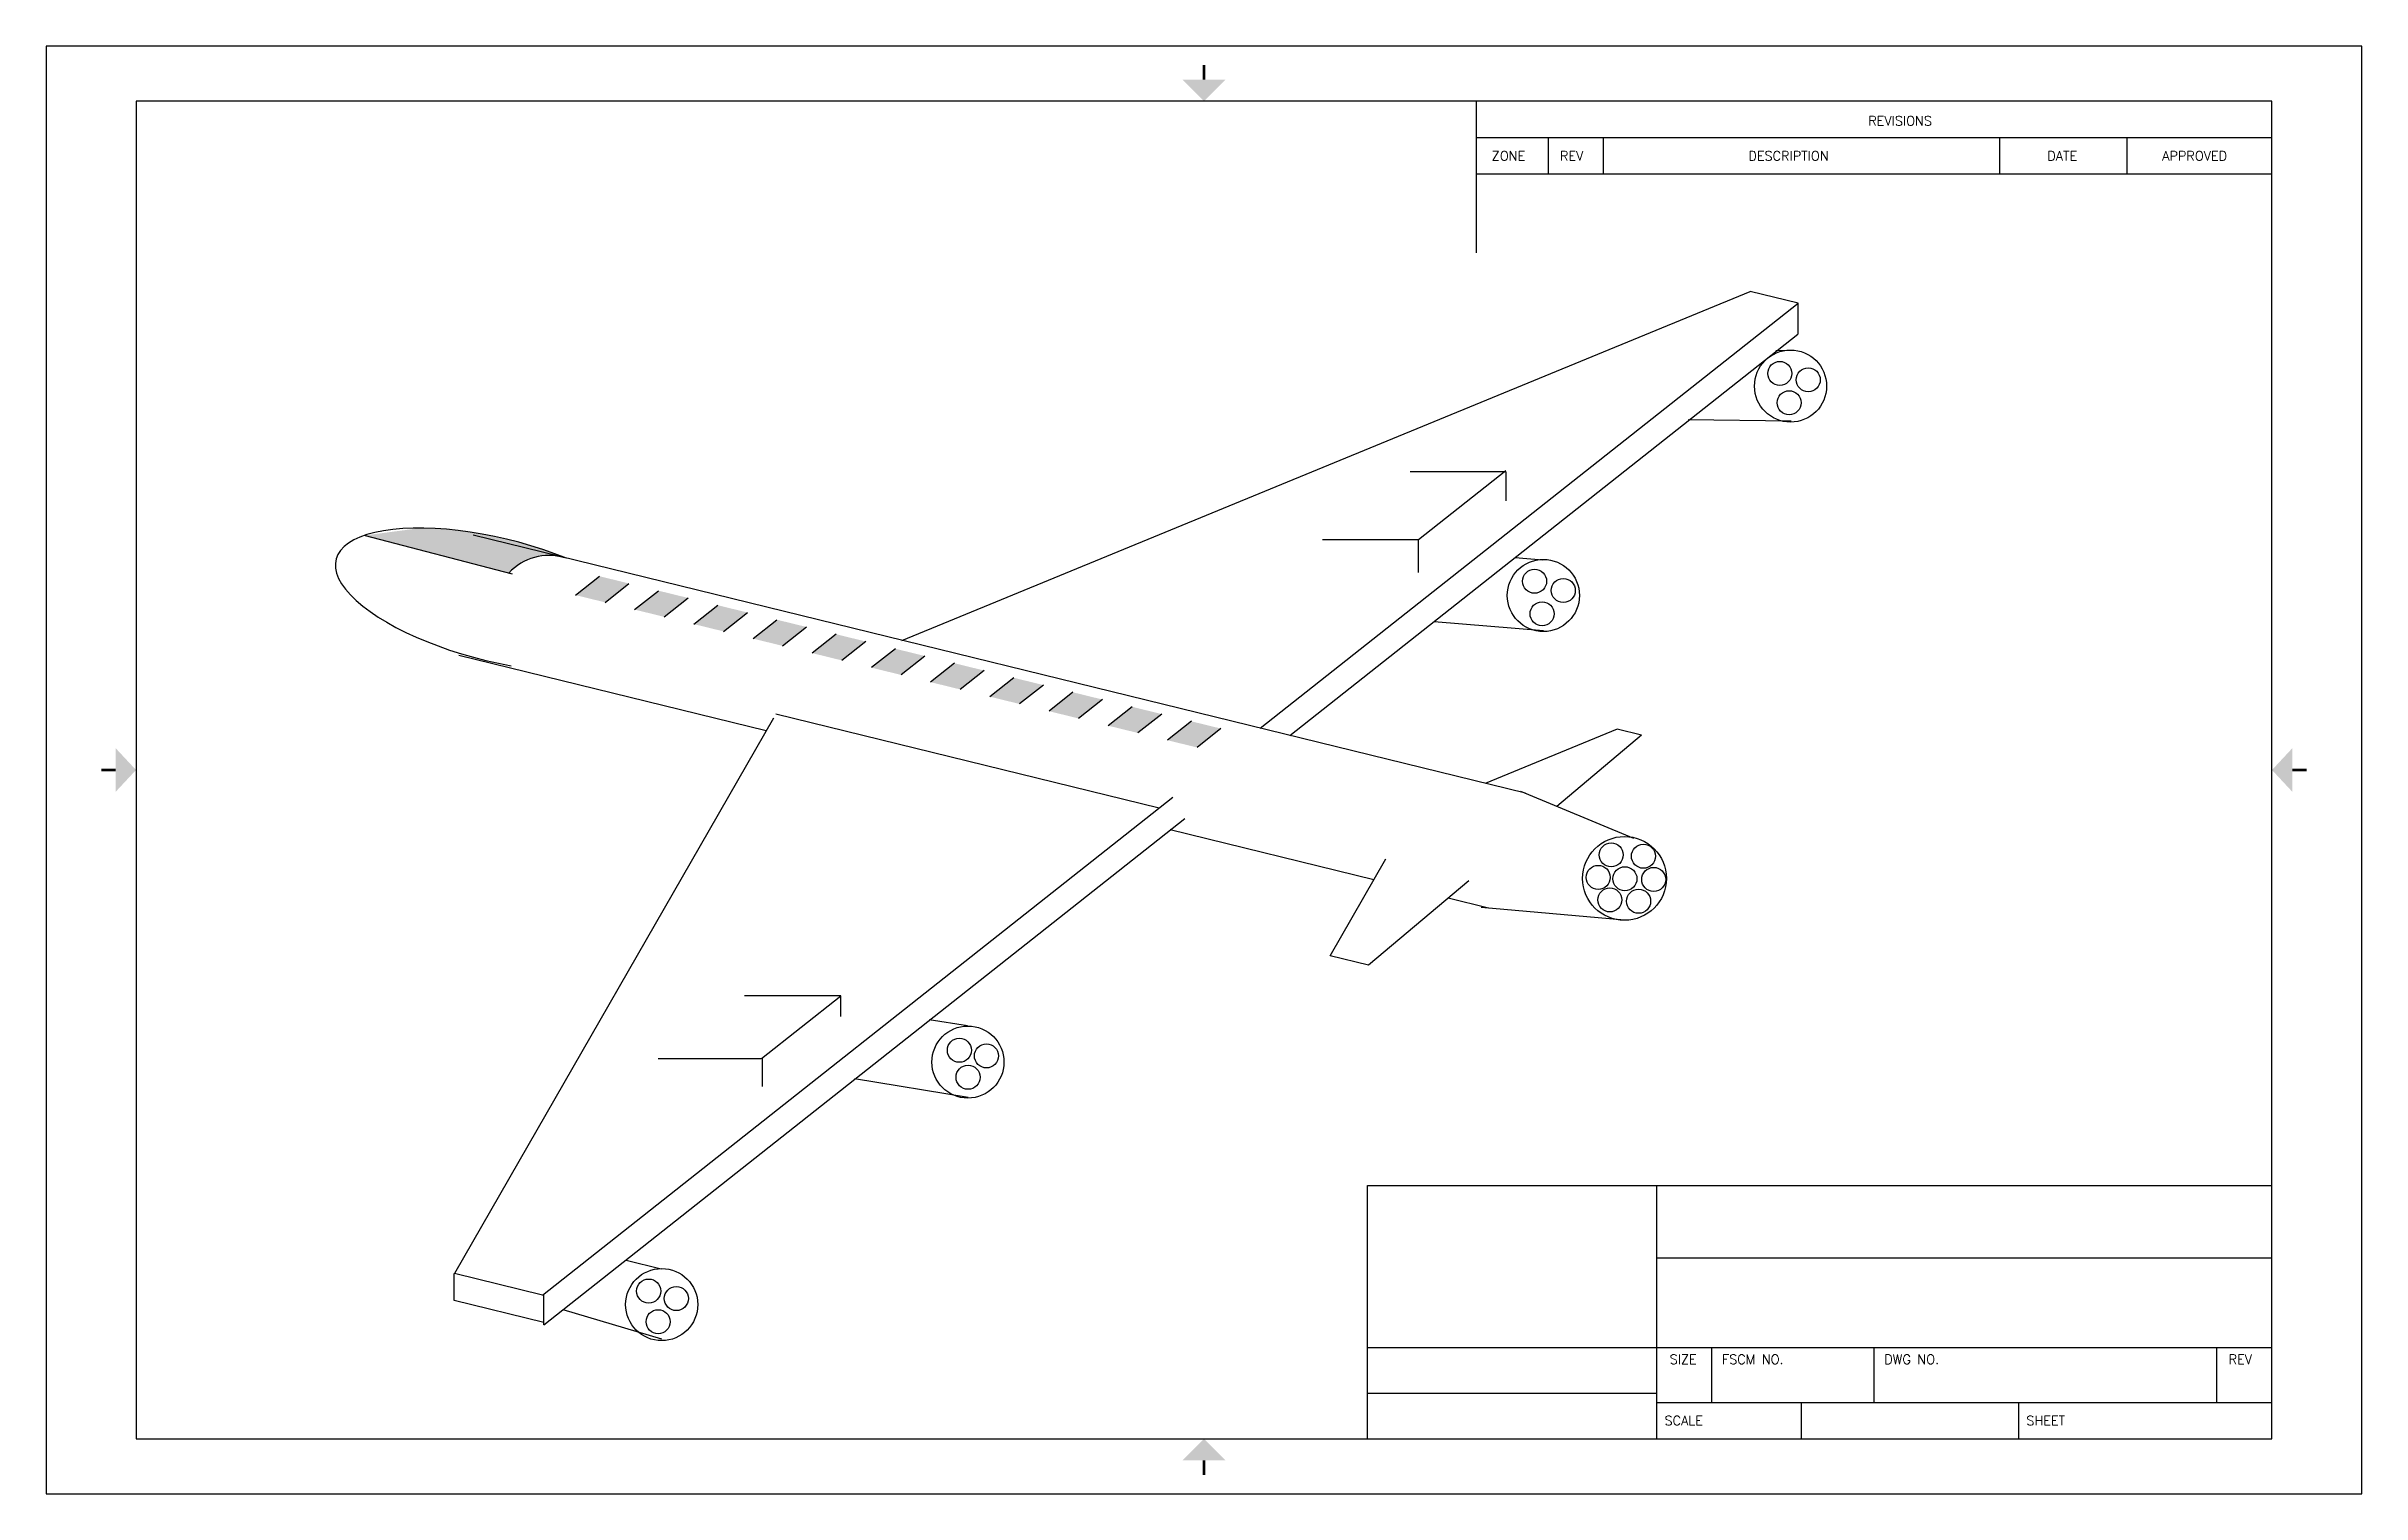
# Paper-space layout 'Layout1' of a CAD drawing. Extents: x 0 to 16, y 0 to 10.
# The model-space entities are those that its viewports show. They can reach past a viewport. Long polylines and large blocks are cut down to what shows.
import ezdxf

# ---------------------------------------------------------------- set-up
doc = ezdxf.new("R2010")
doc.units = 0
doc.header["$MEASUREMENT"] = 0
doc.layers.get('0').update_dxf_attribs({"linetype": 'CONTINUOUS'})
doc.layers.add('TB', color=7, linetype='CONTINUOUS')
doc.styles.add('ADESK1', font='romans')

# ---------------------------------------------------------------- blocks, each defined once
blk = doc.blocks.new('TITLE_BLOCK')
at = {"layer": 'TB'}
for p, q in [((0, 10), (0, 0)), ((16, 10), (0, 10)), ((16, 0), (16, 10)), ((0.6200000000000045, 9.62), (0.6200000000000045, 0.38)), ((15.38, 9.62), (0.6200000000000045, 9.62)), ((9.879999999999995, 9.62), (9.879999999999995, 8.5727)), ((15.38, 0.38), (15.38, 9.62)), ((9.879999999999995, 9.37), (15.38, 9.37)), ((10.38, 9.12), (10.38, 9.37)), ((10.76000000000001, 9.12), (10.76000000000001, 9.37)), ((13.5, 9.12), (13.5, 9.37)), ((14.38, 9.12), (14.38, 9.37)), ((9.879999999999995, 9.12), (15.38, 9.12)), ((9.129999999999995, 2.13), (15.38, 2.13)), ((9.129999999999995, 0.38), (9.129999999999995, 2.13)), ((11.13, 0.38), (11.13, 2.13)), ((11.13, 1.63), (15.38, 1.63)), ((9.129999999999995, 1.01), (15.38, 1.01)), ((11.51000000000001, 0.63), (11.51000000000001, 1.01)), ((12.63, 0.63), (12.63, 1.01)), ((15, 0.63), (15, 1.01)), ((9.129999999999995, 0.695), (11.13, 0.695)), ((11.13, 0.63), (15.38, 0.63)), ((12.13, 0.38), (12.13, 0.63)), ((13.63, 0.38), (13.63, 0.63)), ((0.6200000000000045, 0.38), (15.38, 0.38)), ((0, 0), (16, 0))]:
    blk.add_line(p, q, dxfattribs=at)
at = {"layer": 'TB', "const_width": 0.02}
for points in [[(8, 9.87), (8, 9.77)], [(0.3799999999999955, 5), (0.480000000000004, 5)], [(15.62, 5), (15.52, 5)], [(8, 0.13), (8, 0.23)]]:
    blk.add_lwpolyline(points, dxfattribs=at)
at = {"layer": 'TB'}
for points in [[(7.849999999999994, 9.77), (8.150000000000006, 9.77), (8, 9.62)], [(0.480000000000004, 4.85), (0.480000000000004, 5.15), (0.6200000000000045, 5)], [(15.52, 4.85), (15.52, 5.15), (15.38, 5)], [(7.849999999999994, 0.23), (8.150000000000006, 0.23), (8, 0.38)]]:
    blk.add_solid(points, dxfattribs=at)
at = {"color": 0, "style": 'ADESK1', "flags": 8}
for tag, p in [('FNAME', (-0.05, 6)), ('REVDATE', (-0.05, 3)), ('USER', (-0.05, 0))]:
    blk.add_attdef(tag, p, '', height=0.15, rotation=90, dxfattribs=at)
at = {"layer": 'TB', "style": 'ADESK1'}
for s, p in [('REVISIONS', (12.5902, 9.4525)), ('ZONE', (9.988699999999994, 9.2103)), ('REV', (10.4601, 9.2103)), ('DESCRIPTION', (11.762, 9.2103)), ('DATE', (13.82769999999999, 9.2103)), ('APPROVED', (14.62139999999999, 9.2103)), ('SIZE', (11.2179, 0.8959)), ('FSCM NO.', (11.5789, 0.8959)), ('DWG NO.', (12.70099999999999, 0.8959)), ('REV', (15.0805, 0.8959)), ('SCALE', (11.1823, 0.4725)), ('SHEET', (13.6828, 0.4725))]:
    blk.add_text(s, height=0.065, dxfattribs=at).set_placement(p)
at = {"layer": 'TB', "style": 'ADESK1', "flags": 9}
for tag in ['MAXY', 'MAXX', 'MINY', 'MINX']:
    blk.add_attdef(tag, (0, 0), '', height=0.065, dxfattribs=at)

msp = doc.modelspace()

# ---------------------------------------------------------------- hatches: boundary and pattern name
h = msp.add_hatch(color=256)
edge = h.paths.add_edge_path()
edge.add_ellipse((2.614350145950255, 6.914910068452583), major_axis=(1.335097294686322, -0.3361784296210166), ratio=0.370504534163459, start_angle=69.62799380211536, end_angle=150.6451114131519)
edge.add_line((1.511738646844546, 7.450414075771439), (2.717243113781708, 7.137983823919324))
edge.add_arc((3.048779009255327, 6.837990655022001), 0.4471151433048901, 73.10586350406271, 137.8593529826584, ccw=False)
edge.add_line((3.178712580964782, 7.265809797084831), (3.195881241745895, 7.261601352521526))
msp.add_hatch(color=256).paths.add_polyline_path([(3.715874408109675, 7.051770370031316), (3.469624037004277, 7.112132156468937), (3.270660187973201, 6.954981982080787), (3.516910559078598, 6.894620195643166)])
h = msp.add_hatch(color=256)
h.paths.add_polyline_path([(8.640881830217639, 5.844534641278885), (8.394631459112242, 5.904896427716507), (8.195667610081163, 5.747746253328356), (8.44191798118656, 5.687384466890736)])
h.paths.add_polyline_path([(8.148381088006843, 5.965258214154129), (7.902130716901445, 6.025620000591751), (7.703166867870366, 5.868469826203599), (7.949417238975763, 5.808108039765977)])
h.paths.add_polyline_path([(7.655880345796048, 6.085981787029372), (7.409629974690647, 6.146343573466995), (7.21066612565957, 5.989193399078842), (7.45691649676497, 5.928831612641221)])
h.paths.add_polyline_path([(7.163379603585248, 6.206705359904615), (6.917129232479851, 6.267067146342237), (6.718165383448775, 6.109916971954084), (6.964415754554171, 6.049555185516463)])
h.paths.add_polyline_path([(6.670878861374453, 6.327428932779857), (6.424628490269054, 6.387790719217478), (6.225664641237979, 6.230640544829329), (6.471915012343377, 6.170278758391708)])
h.paths.add_polyline_path([(6.178378119163655, 6.448152505655101), (5.932127748058257, 6.508514292092723), (5.733163899027181, 6.351364117704571), (5.979414270132577, 6.291002331266949)])
h.paths.add_polyline_path([(5.68587737695286, 6.568876078530344), (5.439627005847463, 6.629237864967965), (5.240663156816385, 6.472087690579816), (5.486913527921782, 6.411725904142195)])
h.paths.add_polyline_path([(5.193376634742063, 6.689599651405587), (4.947126263636664, 6.749961437843208), (4.748162414605589, 6.592811263455059), (4.994412785710987, 6.532449477017437)])
h.paths.add_polyline_path([(4.700875892531267, 6.810323224280831), (4.454625521425869, 6.870685010718452), (4.255661672394792, 6.7135348363303), (4.501912043500191, 6.65317304989268)])
h.paths.add_polyline_path([(4.208375150320471, 6.931046797156074), (3.962124779215074, 6.991408583593696), (3.763160930183996, 6.834258409205544), (4.009411301289394, 6.773896622767923)])

# ---------------------------------------------------------------- linework, layer by layer
for p, q in [((5.986703513114572, 6.577504848733475), (13.04479959735352, 9.480619293359215)), ((13.44340434413471, 9.382911848329902), (13.04479959735352, 9.480619293359215)), ((8.966717740935469, 5.847032924596523), (13.4434043441347, 9.382911848329904)), ((13.44139459369882, 9.383404485665064), (13.44139459369882, 9.126463578926511)), ((9.212968112040866, 5.786671138158901), (13.44139459369882, 9.126463578926511)), ((13.38440213233793, 8.989703148555503), (13.25789370521765, 8.98563954101635)), ((13.38440213233793, 8.400480802384319), (12.52740967458003, 8.412671599242955)), ((10.21573475737111, 7.981656980941455), (11.01503797302585, 7.981656980941455)), ((10.28560669064195, 7.418594101863844), (11.00994501392576, 7.99070755048481)), ((11.00994501392576, 7.976590428201206), (11.00994501392576, 7.738888500201263)), ((2.747135230816625, 7.130236692399073), (1.511738646844544, 7.450414075771439)), ((11.17370620362103, 5.30604788706372), (2.418654812328878, 7.452117921229826)), ((9.486303474987212, 7.418594101863846), (10.28560669064195, 7.418594101863846)), ((10.28124870056308, 7.421167948366797), (10.28124870056308, 7.141868188118625)), ((11.31651397263009, 7.245808172931874), (11.08856272304166, 7.264113339586704)), ((3.2706601879732, 6.954981982080787), (3.469624037004278, 7.112132156468937)), ((3.516910559078597, 6.894620195643165), (3.715874408109674, 7.051770370031315)), ((3.763160930183996, 6.834258409205544), (3.962124779215073, 6.991408583593694)), ((4.009411301289393, 6.773896622767922), (4.20837515032047, 6.931046797156073)), ((4.25566167239479, 6.7135348363303), (4.454625521425868, 6.870685010718451)), ((4.50191204350019, 6.653173049892679), (4.700875892531267, 6.81032322428083)), ((4.74816241460559, 6.59281126345506), (4.947126263636664, 6.749961437843209)), ((4.994412785710986, 6.532449477017436), (5.193376634742063, 6.689599651405587)), ((5.439627005847463, 6.629237864967966), (5.240663156816384, 6.472087690579815)), ((5.685877376952857, 6.568876078530343), (5.486913527921781, 6.411725904142194)), ((11.32386721081416, 6.656381688155832), (10.41573887278493, 6.733263403561406)), ((4.858051995971784, 5.824559429973979), (2.30056606229855, 6.451459682154841)), ((5.932127748058257, 6.508514292092721), (5.733163899027181, 6.351364117704572)), ((6.178378119163655, 6.4481525056551), (5.979414270132579, 6.291002331266951)), ((6.424628490269054, 6.387790719217478), (6.225664641237977, 6.230640544829328)), ((6.670878861374451, 6.327428932779856), (6.471915012343375, 6.170278758391707)), ((6.917129232479851, 6.267067146342235), (6.718165383448775, 6.109916971954085)), ((7.163379603585248, 6.206705359904614), (6.964415754554172, 6.049555185516464)), ((7.409629974690647, 6.146343573466993), (7.210666125659571, 5.989193399078843)), ((7.655880345796047, 6.085981787029372), (7.456916496764969, 5.928831612641221)), ((7.902130716901444, 6.02562000059175), (7.703166867870367, 5.8684698262036)), ((4.918615713311913, 5.929973577767421), (2.265468742409135, 1.312039950315557)), ((8.1263239192516, 5.183253869881336), (4.938541143878055, 5.964654775930198)), ((8.14838108800684, 5.965258214154127), (7.949417238975764, 5.808108039765978)), ((8.39463145911224, 5.904896427716507), (8.195667610081163, 5.747746253328356)), ((8.640881830217637, 5.844534641278885), (8.441917981186561, 5.687384466890736)), ((11.93615864531391, 5.839875979983671), (10.83823258776563, 5.388280399708557)), ((12.13949605806432, 5.790033173947998), (11.43618280529417, 5.196750633868518)), ((12.13949605806432, 5.790033173947998), (11.93615864531391, 5.839875979983672)), ((2.99780227000315, 1.132527692952014), (8.240469434556667, 5.273410889476462)), ((12.07603169951726, 4.93031268796102), (11.13529324110871, 5.322043336802569)), ((3.006151330578575, 0.8842612564032297), (8.339588851685509, 5.096838770418568)), ((9.912671874567003, 4.585552624560752), (8.21814886688548, 5.00092026621815)), ((9.549710219068231, 3.953799897408574), (10.01370433933259, 4.761404630356947)), ((10.70373620660535, 4.578892550246297), (9.869722658665609, 3.875357284511591)), ((10.86824698872119, 4.351318577697153), (10.5317399001569, 4.433804418930544)), ((11.96770424616787, 4.25471923367795), (10.80460941661626, 4.356909834363726)), ((9.869722658665609, 3.875357284511591), (9.549710219068231, 3.953799897408574)), ((5.477602389263091, 3.620456956395472), (4.678299173608349, 3.620456956395472)), ((4.819815229099912, 3.100908468399626), (5.477602389263091, 3.620456956395472)), ((5.475356722378493, 3.620462700611107), (5.475356722378493, 3.448871620048205)), ((6.532605717509867, 3.371518981996076), (6.213784110665074, 3.422313998959012)), ((3.957599970731408, 3.100908468399627), (4.81697294534132, 3.100908468399627)), ((4.824752527521113, 3.102187599609717), (4.824752527521113, 2.867563077177248)), ((6.5368566640213, 2.774677384568388), (5.593144724253719, 2.931295381442826)), ((3.984411606606272, 1.347891832905383), (3.691666419022425, 1.420767614757452)), ((2.262829439002473, 1.087437316433579), (2.262829439002473, 1.312686905964241)), ((2.997802270003148, 1.132527692952016), (2.265468742409136, 1.312039950315557)), ((3.007680405051382, 0.9048567390371829), (2.262829439002473, 1.087437316433578)), ((3.006151330578575, 0.8842612564032297), (3.006151330578575, 1.130481140862992)), ((3.989639185988409, 0.7648855265711951), (3.168907202602696, 1.009539964673301))]:
    msp.add_line(p, q)
for centre, radius in [((13.38001083041436, 8.693695113598178), 0.3), ((13.29054105853973, 8.798713826044764), 0.1), ((13.52723417427049, 8.745887005312255), 0.1), ((13.36807843506064, 8.554897682801517), 0.1), ((11.32365408004878, 6.951679604115213), 0.3), ((11.25033458157853, 7.070078526679652), 0.1), ((11.48931572967555, 6.993196811274078), 0.1), ((11.31283731230556, 6.799161998367026), 0.1), ((11.99887568234033, 4.598430558129877), 0.3485597127999582), ((11.88788399134255, 4.794058553713324), 0.1), ((12.15585195434258, 4.78270404252601), 0.1), ((11.77955653799317, 4.606709106243326), 0.1), ((12.00191286790374, 4.595354569297204), 0.1), ((12.24137363237972, 4.589677326582954), 0.1), ((11.87648114491893, 4.419359684532143), 0.1), ((12.11594178569744, 4.408005147586021), 0.1), ((6.535718894561114, 3.070346794150389), 0.3), ((6.464590449629483, 3.168338862626701), 0.1), ((6.689891027060298, 3.121776740131761), 0.1), ((6.5368566640213, 2.943994142123262), 0.1), ((3.98829187298989, 1.053276190665475), 0.3), ((3.879859771568817, 1.165702365395802), 0.1), ((4.109873800404714, 1.103237394803276), 0.1), ((3.958273627230668, 0.9106371160341489), 0.1)]:
    msp.add_circle(centre, radius)
msp.add_arc((3.048779009255327, 6.837990655022001), 0.4471151433048902, 73.1058635040601, 137.8593529826589)
msp.add_ellipse((2.614350145950255, 6.914910068452583), major_axis=(1.335097294686321, -0.3361784296210164), ratio=0.370504534163459, start_param=1.215237743405118, end_param=4.895768886199859)

psp = doc.layouts.get("Layout1")

# ---------------------------------------------------------------- block references
psp.add_blockref('TITLE_BLOCK', (0, 0))

# ---------------------------------------------------------------- viewports
at = {"layer": '0', "view_target_point": (-108, 0)}
psp.add_viewport(center=(8, 5), size=(14.75999999999999, 9.239999999999998), view_center_point=(116.5, 5.5), view_height=11.12476370510397, dxfattribs=at)

doc.saveas('drawing.dxf')
